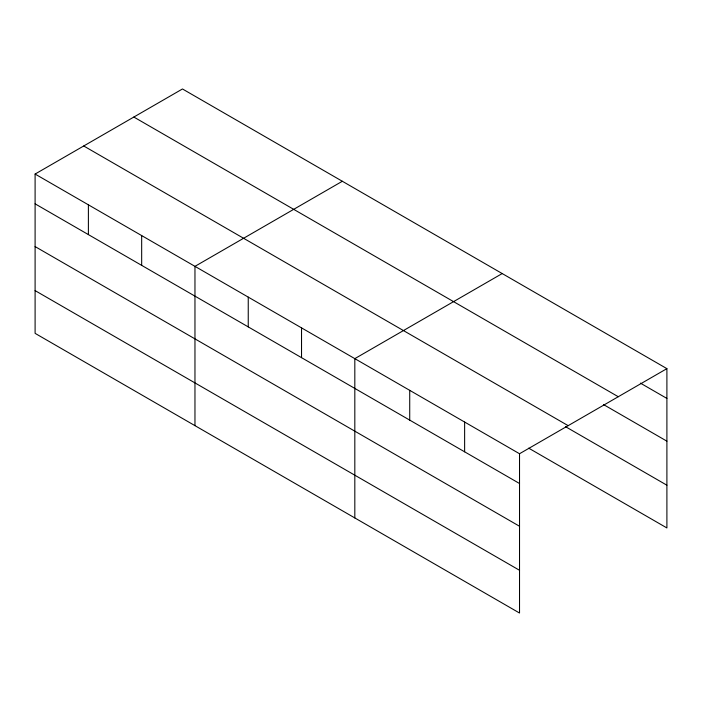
<?xml version="1.0" encoding="UTF-8"?>
<svg xmlns="http://www.w3.org/2000/svg" width="702" height="702" viewBox="0 0 702 702"><rect width="100%" height="100%" fill="white"/><g stroke="black" fill="none" stroke-linecap="round" stroke-linejoin="round"><path stroke-width="1.05" d="M519.524 526.254L519.524 453.738L35.1 174.052L35.1 333.353L519.524 613.03L519.524 526.254L35.1 246.577M528.703 448.157L666.9 527.948L666.9 368.647L182.476 88.97L35.1 174.052M342.339 181.265L194.963 266.348L194.963 425.649M502.193 273.561L354.817 358.643L354.817 517.936M519.524 453.738L666.9 368.647M640.399 383.125L666.9 398.429M133.845 117.05L618.269 396.727M603.483 404.554L666.9 441.172M83.731 145.981L568.155 425.658M565.619 426.728L666.9 485.205M35.1 203.834L519.524 483.511M35.1 290.61L519.524 570.287M464.627 422.042L464.627 451.816M409.722 390.338L409.722 420.121M301.535 327.878L301.535 357.66M248.245 297.113L248.245 326.895M141.672 235.582L141.672 265.365M88.391 204.817L88.391 234.6"/></g></svg>
